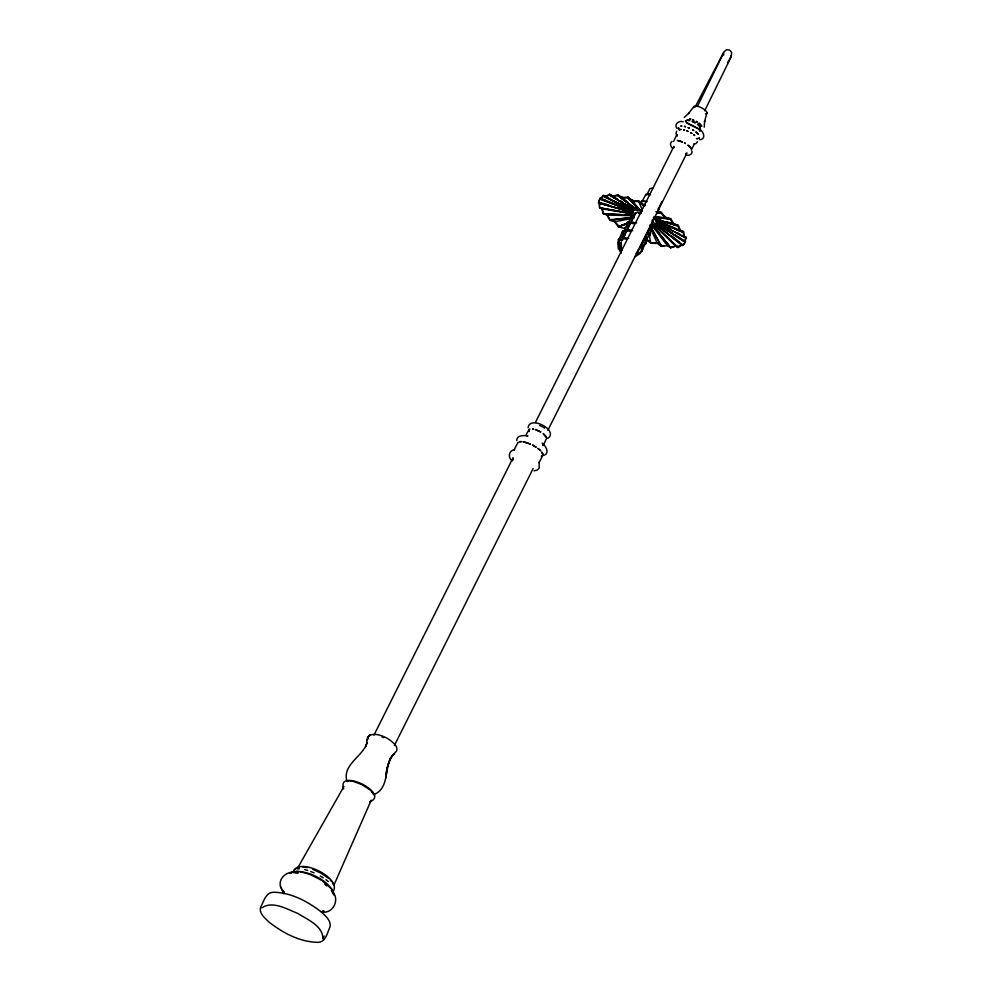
<?xml version="1.0" encoding="UTF-8"?>
<svg xmlns="http://www.w3.org/2000/svg" width="992" height="992" viewBox="0 0 992 992"><rect width="100%" height="100%" fill="white"/><g stroke="black" fill="none" stroke-linecap="round" stroke-linejoin="round"><path stroke-width="1.49" d="M600.631 199.33L600.532 199.243A54.176 31.682 12.9 0 1 603.26 196.118A54.176 1.166 25.9 0 0 605.256 197.222L632.685 210.217L632.946 209.548A16.666 8.804 8.7 0 1 634.198 208.841L634.384 208.952M619.206 207.985L631.123 211.42A16.678 10.652 25.1 0 0 631.148 212.524L631.061 213.503A16.678 1.401 11.7 0 0 631.631 213.751A16.678 10.552 31.9 0 0 632.003 214.954L632.326 215.351A16.678 2.579 8.4 0 0 633.231 215.686A16.678 10.081 38 0 0 633.727 216.628M332.928 890.605L333.039 891.796M373.042 793.687L372.322 792.41M617.743 241.936L618.276 248.434L621.339 253.121M620.608 242.656L620.905 247.888L622.058 250.282M621.203 242.78L621.488 247.702M645.556 242.532L646.623 241.106L641.018 252.117L642.729 248.856L641.65 250.728L642.556 250.083M644.837 206.038A54.176 11.086 6.8 0 0 643.523 205.89L645.122 205.381L642.853 204.352A54.188 7.204 44 0 0 639.046 200.93A54.188 15.686 5.2 0 0 633.863 200.756L631.644 199.987A54.188 3.608 40.4 0 0 627.998 197.098A54.188 20.348 4.9 0 0 623.162 197.544L621.153 197.086A54.188 0.905 36.1 0 0 617.942 194.829A54.188 24.763 6 0 0 613.763 195.945L612.684 196.391L613.763 195.945M516.77 440.597C516.534 434.868 524.272 435.252 527.992 435.922L527.062 435.947M621.476 240.163L622.418 239.481L621.376 241.081L634.954 213.305M626.237 224.031L626.101 225.134L627.824 221.873L626.882 222.667M676.854 135.544L676.036 133.436L676.656 131.142M693.879 107.632A7.316 2.418 26.6 0 1 699.459 106.888A7.316 2.418 26.6 0 1 706.986 112.604L704.556 121.582L704.642 120.776L704.246 127.187M618.475 239.518L618.326 240.634L619.405 238.663L618.487 239.456L619.206 239.556M641.923 251.236L642.084 250.145L641.911 251.336M684.182 117.49L689.204 112.964L688.56 113.497L694.04 106.38M293.223 871.856C298.542 856.084 343.678 878.751 332.605 892.093L333.424 891.337M631.148 212.524L630.912 213.168A16.678 10.652 25.1 0 1 630.887 212.065L598.56 202.839A54.176 33.716 18.5 0 1 599.862 198.958L631.247 210.837L631.482 210.18A16.666 9.746 12.9 0 1 631.792 209.783M656.58 220.968A16.678 8.903 44.3 0 1 656.716 222.096L683.674 236.89A54.176 28.904 44.3 0 0 683.215 232.314L655.774 220.646L655.923 219.964A16.666 7.725 47.1 0 0 655.489 218.736M605.765 200.446L600.098 198.301A54.188 33.728 18.5 0 0 598.994 201.401L598.56 202.864A54.176 1.575 15.9 0 0 599.366 203.286L630.887 212.065M631.383 210.44L631.061 210.75A16.678 10.379 18.5 0 0 630.701 211.693L598.56 202.864L598.994 201.401M630.776 211.544L630.875 211.284A16.666 10.379 18.5 0 1 631.272 210.081L631.247 210.837M517.75 442.779C519.114 440.597 515.245 447.268 514.054 450.132L514.55 449.574C508.71 450.678 507.644 457.61 512.12 460.871M528.984 429.61C531.65 427.626 527.26 430.9 525.996 435.562M620.843 250.74L619.43 248.012L618.946 242.098L633.355 212.499L632.648 211.928M655.29 223.374C657.076 224.465 653.331 222.419 655.365 223.832M697.512 141.695L695.987 143.542L693.768 144.1M649.723 235.836L648.78 236.617L649.859 234.645C648.756 236.84 650.355 233.951 650.504 233.356L650.293 234.596M700.203 128.228L699.943 126.616L697.413 124.161C699.162 124.769 701.555 128.935 699.447 128.476M705.548 113.844A7.316 2.418 26.6 0 0 706.912 113.224L706.986 112.604M673.543 141.546L676.928 134.404L677.251 136.016M283.489 892.738L283.836 891.672L283.613 893.643L283.476 891.51M334.093 895.317C331.688 880.623 303.044 867.045 289.949 872.972M654.708 225.469A16.678 1.488 41.9 0 0 654.844 225.544L655.216 225.469A16.678 10.652 27.6 0 0 656.134 224.849L681.752 244.987A54.176 1.773 37.7 0 0 682.694 245.433L682.769 245.322A54.176 33.84 34.2 0 0 685.162 242.135L657.101 223.646A16.678 9.821 40 0 0 657.336 222.654L657.113 221.786A16.666 8.891 44.3 0 0 657.014 220.658M603.434 213.565L603.384 213.702A54.176 8.358 8.4 0 0 607.03 215.078L633.231 215.686M631.135 210.788L600.507 199.256L601.251 197.941A54.188 31.694 12.9 0 1 603.508 195.449L606.248 196.763M613.478 196.565L609.596 194.258A54.188 28.632 8.7 0 0 606.286 196.081L605.256 197.222L632.698 210.217L632.437 209.262M649.264 235.005L649.686 235.873M628.283 222.778L618.487 226.846A54.176 17.397 5 0 0 624.204 228.346A54.176 26.573 46.2 0 0 625.059 229.326M683.215 232.314A54.176 0.806 22.6 0 1 679.855 231A54.176 25.098 47.1 0 0 677.995 226.015A54.176 0.719 17.6 0 0 673.407 224.502L673.308 224.49A54.176 20.72 48.3 0 0 670.356 219.344A54.176 3.348 13.2 0 0 664.801 217.843L653.988 216.814L664.727 217.856L664.355 216.194A54.188 16.07 48.1 0 0 661.168 212.114A54.188 6.882 9.5 0 0 657.436 211.346M600.706 198.735L601.251 197.941M605.368 197.296L605.294 197.222A54.176 28.619 8.7 0 1 609.336 194.928A54.176 0.719 31.1 0 0 612.486 196.912L634.508 209.858M605.318 197.098L606.286 196.081M642.159 211.519A16.678 4.824 5.2 0 0 641.365 211.494L640.696 211.259A16.678 1.116 40.4 0 0 639.567 210.378A16.678 6.262 4.9 0 0 638.092 210.515L621.748 198.4L621.153 197.086L623.162 197.544M656.208 224.886L656.592 224.8A16.678 10.416 34.2 0 0 657.175 223.969L657.411 223.299A16.666 9.808 40 0 0 657.721 222.059L656.989 222.493M625.196 211.73L631.172 212.809A16.666 1.401 11.7 0 0 631.879 213.106A16.666 10.54 31.9 0 0 632.363 214.632L632.115 215.264L603.396 213.714A54.176 34.261 31.9 0 1 601.809 208.779A54.176 4.551 11.7 0 1 599.552 207.787L630.937 213.454L599.54 207.762A54.176 34.596 25.1 0 1 599.366 203.286M618.5 226.821L628.345 222.791L618.5 226.821A54.176 30.107 42.9 0 1 614.668 221.749A54.176 12.747 6.1 0 1 609.857 220.224L609.82 220.187A54.176 32.736 38 0 1 607.03 215.078M639.108 209.771A16.666 6.262 4.9 0 0 638.017 209.895L637.744 210.552L636.504 209.684A16.678 7.614 6 0 0 635.215 210.019L612.523 196.912L612.089 195.833A54.188 0.719 31.1 0 1 609.596 194.258M656.654 224.638L682.694 245.433L683.624 244.23A54.188 33.852 34.2 0 0 685.546 241.552L674.994 234.732M610.055 219.74L634.086 217.248L609.956 220.224M612.56 196.776L612.572 196.788A54.176 24.75 6 0 1 617.681 195.486A54.176 0.905 36.1 0 1 621.686 198.313L637.744 210.552M612.709 196.391L612.089 195.833L618.028 199.367M643.771 205.381L642.853 204.352L643.808 205.245M333.845 885.298L371.219 800.209L370.673 800.817M641.365 211.494L632.288 201.438L633.863 200.756M621.798 198.214L621.748 198.338A54.176 20.336 4.9 0 1 627.7 197.755A54.176 3.608 40.4 0 1 632.264 201.376L632.35 201.264M697.822 105.574L723.565 52.948L723.689 55.13M704.692 110.757L731.079 57.04L731.712 52.502L729.604 50.046L726.38 49.798L723.924 51.906L695.119 107.037M648.309 231.62L650.963 243.3A54.176 29.847 10.1 0 0 657.312 243.338A54.176 13.119 47.3 0 0 661.478 246.338L661.528 246.351A54.176 32.562 14.8 0 0 667.343 245.607A54.176 8.705 45.1 0 0 670.691 247.764L670.741 247.764A54.176 34.187 20.9 0 0 675.676 246.165A54.176 4.836 41.9 0 0 677.933 247.454L679.123 246.438A54.188 34.633 27.6 0 0 682.136 244.404M373.922 735.184L513.1 457.734L513.385 459.804M624.005 236.493L626.646 231.223M627.973 228.582L630.614 223.312M631.929 220.683L635.24 214.098A9.536 3.137 26.6 0 0 635.103 214.582M641.774 202.194L645.916 194.209L650.07 194.134M646.71 195.126L649.996 188.554L652.91 187.984M535.42 422.456L673.903 146.382L674.089 147.696M657.894 210.341L661.763 201.711M547.795 430.441L686.96 152.991L685.732 153.586M641.018 245.098L651.595 224.018M641.601 245.297L653.058 222.468M691.275 150.065L694.474 143.815M543.008 445.668L546.592 438.514M641.179 250.133L654.658 223.274M394.37 745.538L533.138 468.534M539.053 462.78L542.736 455.427L541.446 456.37L542.736 455.427M324.186 936.101L322.859 938.73C323.132 925.834 307.098 919.423 297.761 913.396C287.134 909.292 272.564 900.352 261.888 907.878M665.074 217.36L664.355 216.194L666.264 217.508A54.188 3.348 13.2 0 1 670.716 218.724A54.188 20.72 48.3 0 1 673.171 222.853L674.709 224.192A54.188 0.732 17.6 0 1 678.367 225.407A54.188 25.11 47.1 0 1 679.88 229.412L679.929 230.888M727.607 62.682L729.058 59.966M661.416 246.276L649.921 225.271L661.416 246.276L663.04 245.669A54.188 32.562 14.8 0 0 664.231 245.545M661.776 245.892L663.04 245.669L661.738 245.892M650.926 243.288L652.55 242.767A54.188 29.859 10.1 0 0 657.659 242.755A54.188 13.119 47.3 0 0 659.358 244.02M298.108 867.206L343.951 786.42M729.666 58.9L731.476 55.726L730.856 56.631M654.348 224.75A16.666 10.515 20.9 0 1 653.12 225.134L652.748 225.705L670.728 247.764L652.562 225.581A16.678 2.678 45.1 0 1 651.719 225.035A16.678 10.019 14.8 0 1 651.372 225.097M670.766 247.653L672.105 246.921A54.188 34.199 20.9 0 0 673.122 246.624M673.729 223.87L673.171 222.853L673.456 224.353M654.435 218.86L654.98 219.034A16.678 7.725 47.1 0 1 655.452 220.261L679.818 230.975L655.551 220.571L656.146 220.05M664.727 217.856L664.863 217.719A54.176 16.058 48.1 0 0 660.821 212.747A54.176 6.882 9.5 0 0 655.861 211.742M665.012 217.322L666.264 217.508M677.933 247.454L678.007 247.343A54.176 34.621 27.6 0 0 681.752 244.987M653.641 218.451L673.308 224.49L674.709 224.192M683.761 236.803L684.021 235.426A54.188 28.917 44.3 0 0 683.587 231.706L679.384 229.921M661.59 228.135L656.592 224.316A16.666 10.652 27.6 0 1 655.34 225.035L654.968 225.606L677.97 247.454L654.968 225.606M673.407 224.49L653.393 218.252A16.678 6.374 48.3 0 0 653.22 217.942M682.372 244.528A54.188 1.773 37.7 0 0 682.942 244.813L683.624 244.23L683.004 244.974M682.694 245.433L656.431 224.986L656.816 224.415A16.666 10.416 34.2 0 0 657.138 224.018M685.162 242.135L657.026 223.882L657.547 223.386A16.666 10.416 34.2 0 1 657.436 223.609M684.53 241.788L685.298 240.486A54.188 31.905 40 0 0 686.042 237.224L683.339 235.774M623.274 231.582L622.22 232.884L623.286 230.913L622.356 231.694L619.516 238.266M680.934 230.677L679.88 229.412L680.934 230.677A54.188 0.806 22.6 0 0 683.587 231.706M683.215 121.793C678.999 120.119 673.543 124.422 677.052 128.576M699.596 139.736C706.651 139.475 703.526 130.671 699 128.948M534.068 470.803L537.168 470.109L539.164 468.224L539.239 462.061M373.414 794.741C389.162 788.95 384.474 769.383 390.823 757.305L387.165 767.957L385.764 777.988C386.086 768.118 389.298 757.888 396.577 751.08C398.152 747.224 394.556 743.802 391.84 741.656C385.454 735.618 365.329 727.892 366.879 743.839L367.028 742.549L365.564 746.455L366.494 744.608C361.076 757.28 342.277 765.204 346.927 781.336M369.756 801.846C391.146 793.588 336.375 766.878 343.629 788.95M322.127 912.28L323.615 910.656L322.04 911.983L324.049 911.288M603.26 196.118L632.846 209.82M633.33 212.524L632.561 211.916M622.368 240.064L622.902 239.791M639.22 249.736L637.868 250.158M369.656 735.246L368.181 736.696L367.238 740.268L368.181 736.696L370.128 734.849M627.266 223.622L626.312 223.907M632.003 214.954L632.363 214.632A16.666 2.567 8.4 0 0 633.491 215.053A16.666 10.069 38 0 0 634.161 216.318M645.73 243.635L644.899 244.367L645.532 243.573M636.095 253.233L638.092 251.509M672.03 141.484C669.302 142.972 670.58 146.68 672.526 148.254M347.324 781.572L348.353 780.704L347.646 781.299M639.505 252.563L637.261 254.423M640.435 253.357L634.868 256.829M652.562 225.581L653.12 225.134A16.666 2.678 45.1 0 1 652.079 224.465A16.666 10.019 14.8 0 1 651.372 224.576M544.521 455.179C549.99 452.439 545.352 445.656 542.24 443.139L543.145 445.16M624.204 228.346L629.399 225.221M298.059 867.764L299.2 867.206M294.326 869.81L295.616 869.19M290.036 873.568L291.437 872.886M675.676 246.165L654.274 225.209A16.678 10.515 20.9 0 1 653.071 225.618L670.679 247.727M548.03 438.204C558.893 430.392 529.641 414.929 528.104 427.701M618.549 239.407L619.64 238.526M656.654 213.59L660.821 212.747M641.551 200.892L647.094 201.475M614.668 221.749L634.086 218.017M622.43 231.657L623.46 231.235L623.075 230.628M621.252 236.952L628.767 238.464M639.815 252.538L637.286 252.402M349.668 780.94L352.073 781.138M296.422 871.224L298.604 871.472M299.46 868.806L297.34 868.856M648.024 194.482L650.566 194.754M321.396 912.032C325.45 915.876 331.229 920.564 330.063 926.838C327.298 932.418 325.996 942.065 318.172 942.338C300.105 942.189 283.129 933.026 269.142 922.2C265.224 918.332 258.8 913.458 260.574 907.209C263.76 901.815 265.434 892.589 273.246 892.254C290.991 892.403 307.656 901.393 321.396 912.032C333.585 914.277 340.74 898.442 331.378 890.556L333.424 894.139M295.666 872.476C286.775 870.356 276.78 879.334 281.195 888.262M627.824 214.384L632.363 214.632M632.115 215.252L603.396 213.714L603.26 212.077A54.188 34.274 31.9 0 1 602.913 211.085M686.129 155.136C688.733 155.893 692.714 154.479 692.007 151.181M629.188 221.427L636.529 222.964M629.151 222.952L633.975 223.696M641.167 244.652L643.535 244.813M644.143 201.426L646.251 201.748M655.514 223.87L654.943 223.634M302.634 866.872L307.309 867.591M683.624 236.89L683.686 236.927A54.176 1.141 27.8 0 0 685.658 237.807A54.176 31.893 40 0 1 684.666 241.825M667.765 218.327L670.716 218.724M654.125 217.186L670.356 219.344M601.809 208.779L631.631 213.751M627.663 229.338L632.648 230.714M627.502 230.851L630.094 231.434M623.608 238.601L626.2 239.184M353.115 781.374L362.117 784.635L370.016 789.93M299.968 871.559L310.161 874.522L321.284 880.152M307.681 870.443L304.693 869.612M526.913 442.742L522.958 441.762L530.46 444.106L526.529 442.618M679.867 141.038L677.35 140.43L682.632 142.079L680.14 141.124M633.07 212.139L632.288 211.916L632.71 212.4M618.227 207.824L621.091 208.618M609.001 205.096L598.895 202.269A54.188 1.575 15.9 0 0 599.602 202.628A54.188 34.608 25.1 0 0 599.676 206.224M656.766 218.798L661.007 220.063M666.674 221.762L670.914 223.026M672.613 223.659L678.367 225.407M654.98 219.034L677.995 226.015M610.092 219.592L611.01 219.902A54.188 12.747 6.1 0 0 611.965 220.212M644.168 204.637L643.56 204.439L645.581 205.133M686.439 122.537L698.814 128.799M687.134 123.194L697.847 128.613L697.326 128.191M600.557 198.524L621.699 206.497M627.291 208.593L631.482 210.18M314.018 872.848L310.806 871.534M684.505 236.53L684.021 235.426L684.505 236.53A54.188 1.141 27.8 0 0 686.042 237.224M539.648 425.481L540.69 425.903M382.007 736.982L383.631 737.651M312.753 869.29L321.222 873.307L328.389 878.255M603.508 213.739L603.26 212.077M657.274 220.534L661.317 222.282M664.02 223.436L680.214 230.392M600.507 199.256L599.862 198.958M600.755 198.598L600.098 198.301M609.634 198.524L605.058 196.317A54.188 1.166 25.9 0 1 603.508 195.449M620.608 203.707L632.946 209.548M677.908 246.673L679.123 246.438L677.908 246.673A54.188 4.836 41.9 0 1 677.474 246.438M657.336 222.654L685.658 237.807M657.113 221.786L659.804 223.237M667.889 227.602L670.58 229.053M677.325 232.686L680.016 234.137M541.719 426.399L542.723 426.944M323.256 877.821L320.304 876.023M620.67 200.917L623.311 202.467M627.266 204.798L633.851 208.68M609.336 194.928L634.31 209.746M670.431 246.81L672.105 246.921L670.431 246.81A54.188 8.705 45.1 0 1 669.774 246.4M661.18 225.754L664.95 228.197M667.455 229.834L672.477 233.095M543.678 427.527L544.558 428.122M322.487 880.983L331.861 889.167M638.092 210.515L636.765 209.014A16.678 7.614 6 0 0 635.475 209.362M617.942 194.829L621.476 197.482M617.681 195.486L636.504 209.684M623.224 198.623L628.159 202.38M635.55 208.01L638.017 209.895M328.352 881.59L325.959 879.693M671.138 235.563L679.495 242.073M324.855 884.368L326.666 885.881M540.342 450.418L537.875 448.359L540.863 450.938M689.8 146.729L687.865 145.08L691.027 148.279L689.961 146.903M656.444 226.077L659.717 229.202M627.998 197.098L631.954 201.302M627.7 197.755L639.567 210.378M330.212 879.941L331.663 881.553M632.264 201.376L640.981 211.494L632.326 201.401A54.176 15.674 5.2 0 1 638.749 201.574A54.176 7.204 44 0 1 643.473 205.852M281.902 889.836L284.431 893.556L280.476 886.625M699.05 129.679L700.141 131.229L699.844 129.989M640.857 245.731L642.419 247.665M639.741 246.76L641.13 248.446M623.819 233.294L625.208 234.98M622.604 234.224L624.08 236.009M618.723 241.974L620.198 243.759M370.81 790.612L372.422 792.571M617.929 225.246L618.723 226.25L617.929 225.246A54.188 30.12 42.9 0 1 616.392 223.2M282.559 891.312L283.861 892.974M651.719 225.035L667.343 245.607M658.266 208.283L659.122 209.783M546.245 436.592L543.17 433.541L546.716 438.154L546.332 436.74M542.376 452.898L541.855 452.104L542.909 454.906L542.897 454.224M542.252 452.687L542.909 454.311M649.884 227.056L657.312 243.338M332.704 883.078L333.324 884.467M638.749 201.574L642.357 210.118M646.09 236.542L646.276 239.518A54.176 17.782 48.3 0 0 650.901 243.288M652.265 220.46A9.536 3.137 26.6 0 1 652.166 222.568M635.5 213.578A9.536 3.137 26.6 0 1 636.38 212.933M639.046 212.883A9.536 3.137 26.6 0 1 641.477 213.466M635.574 213.714A9.536 3.137 26.6 0 1 636.12 213.454M638.786 213.404A9.536 3.137 26.6 0 1 639.964 213.64M652.302 221.638A9.536 3.137 26.6 0 1 652.252 222.704M652.265 219.864A10.143 3.348 26.6 0 1 652.116 223.15M634.905 214.433A10.143 3.348 26.6 0 1 641.316 213.181M631.396 210.639A16.678 9.746 12.9 0 1 632.078 209.87M639.852 209.709A16.666 1.116 40.4 0 1 640.41 210.155M654.794 224.725A16.666 1.488 41.9 0 1 654.646 224.638M677.028 246.177A54.188 4.836 41.9 0 1 676.048 245.594A54.188 34.199 20.9 0 1 674.114 246.301M669.104 245.954A54.188 8.705 45.1 0 1 667.703 245.024M661.019 245.21A54.188 13.119 47.3 0 1 660.201 244.627M646.276 239.518A54.176 26.251 6.8 0 1 643.672 239.283M650.33 241.998A54.188 17.794 48.3 0 1 648.47 240.498M647.528 239.717A54.188 17.794 48.3 0 1 646.598 238.923A54.188 26.263 6.8 0 1 645.284 238.812M626.82 231.285A54.176 26.573 46.2 0 1 625.927 230.305M620.98 226.87A54.188 17.397 5 0 1 619.839 226.56M614.928 221.129A54.188 12.747 6.1 0 1 613.924 220.832M609.485 218.562A54.188 32.748 38 0 1 608.89 217.533M608.332 216.504A54.188 32.748 38 0 1 607.278 214.446M606.496 214.173A54.188 8.358 8.4 0 1 605.74 213.9M602.603 210.106A54.188 34.274 31.9 0 1 602.057 208.134A54.188 4.551 11.7 0 1 601.053 207.725M632.933 210.068A16.678 8.804 8.7 0 1 633.95 209.51M645.978 242.395L645.842 243.536L645.978 242.395M685.757 121.247L686.576 120.416L685.757 121.247M685.298 240.486L685.038 241.254L685.298 240.486M619.876 239.357L618.934 242.147L619.876 239.357M651.273 242.73L652.55 242.767L651.248 242.718M632.586 200.744L631.644 199.987L632.549 200.744M394.196 753.92L391.555 756.326L394.196 753.92M679.47 126.294L679.47 126.294M699.236 138.099L698.566 138.421L699.236 138.099M628.308 222.803L618.475 226.87L628.308 222.778M519.436 441.725L521.432 441.601L519.436 441.725M674.87 140.418L674.87 140.418M680.524 129.481L681.169 129.493L680.524 129.481M687.109 118.482L687.109 118.482M680.971 125.996L681.74 126.009L680.971 125.996M697.661 138.607L696.558 138.62L697.661 138.607M687.977 120.243L687.196 120.292L689.824 120.565L687.977 120.243M297.092 872.65L292.479 872.34L298.369 872.762L297.092 872.65M533.374 429.015L532.654 428.891L533.374 429.015M684.542 130.088L683.6 129.865L684.542 130.088M690.692 119.04L689.874 118.817L690.692 119.04M685.497 126.703L684.468 126.43L685.497 126.703M535.444 429.573L540.702 431.929L535.444 429.573M686.948 130.932L687.915 131.366L686.948 130.932M692.937 121.582L692.007 121.247L695.392 122.859L692.937 121.582M692.838 119.784L693.73 120.156L692.838 119.784M688.212 127.646L689.328 128.117L688.212 127.646M533.225 445.458L532.444 445.048L536.201 447.194L533.225 445.458M684.579 143.034L685.385 143.48L684.579 143.034M691.759 133.362L690.841 132.841L691.759 133.362M697.14 121.966L696.322 121.47L697.14 121.966M693.656 130.398L692.627 129.778L693.656 130.398M693.842 134.8L694.574 135.42L693.842 134.8M699 123.244L701.654 126.009L699 123.244M696.012 132.023L698.343 134.143L696.012 132.023M695.504 136.264L695.504 136.264M705.634 109.79L705.634 109.79M685.98 121.669L685.497 120.962L685.98 121.669M679.557 130.014L678.937 129.121L679.557 130.014M699.174 135.21L699.174 135.21M529.232 431.396L528.934 430.714L529.232 431.396M701.989 126.852L701.989 126.852M678.578 128.315L678.478 127.596L678.578 128.315"/></g></svg>
